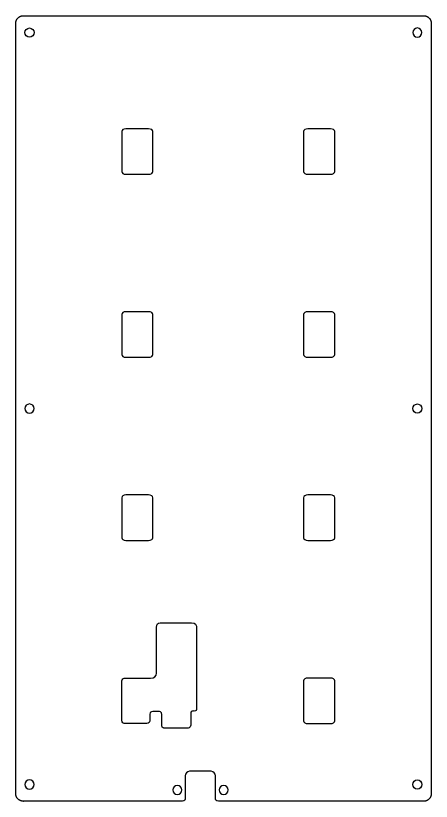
# Model space of a CAD drawing. Extents: x 6 to 603, y -295 to -9.
# Drawn here: x 311.4 to 448.6, y -282.5 to -23.4 of the extents above; entities that cross this region are included whole.
import ezdxf

# ---------------------------------------------------------------- set-up
doc = ezdxf.new("R2010")
doc.units = 0
doc.layers.add('BOTTOM_V3', color=7, linetype='CONTINUOUS')

# ---------------------------------------------------------------- blocks, each defined once
blk = doc.blocks.new('BLOCK_4')
at = {"layer": 'BOTTOM_V3'}
for points in [[(366.32, -278.7), (366.32, -279.53), (365.65, -280.2), (364.82, -280.2), (363.99, -280.2), (363.32, -279.53), (363.32, -278.7), (363.32, -277.87), (363.99, -277.2), (364.82, -277.2), (365.65, -277.2), (366.32, -277.87), (366.32, -278.7)], [(381.6, -278.7), (381.6, -279.53), (380.89, -280.2), (380.06, -280.2), (379.23, -280.2), (378.56, -279.53), (378.56, -278.7), (378.56, -277.87), (379.27, -277.2), (380.1, -277.2), (380.82, -277.2), (381.6, -277.87), (381.6, -278.7)]]:
    blk.add_open_spline(points, degree=3, knots=[0, 0, 0, 0, 1, 1, 1, 2, 2, 2, 3, 3, 3, 4, 4, 4, 4], dxfattribs=at)
blk = doc.blocks.new('BLOCK_5')
at = {"layer": 'BOTTOM_V3'}
for points in [[(316, -27.42), (315.18, -27.42), (314.5, -28.1), (314.5, -28.92), (314.5, -29.75), (315.18, -30.42), (316, -30.42), (316.83, -30.42), (317.5, -29.75), (317.5, -28.92), (317.5, -28.1), (316.83, -27.42), (316, -27.42)], [(444, -27.42), (444.83, -27.42), (445.5, -28.1), (445.5, -28.92), (445.5, -29.75), (444.83, -30.42), (444, -30.42), (443.18, -30.42), (442.5, -29.75), (442.5, -28.92), (442.5, -28.1), (443.18, -27.42), (444, -27.42)], [(314.5, -152.92), (314.5, -152.1), (315.18, -151.42), (316, -151.42), (316.83, -151.42), (317.5, -152.1), (317.5, -152.92), (317.5, -153.75), (316.83, -154.42), (316, -154.42), (315.18, -154.42), (314.5, -153.75), (314.5, -152.92)], [(444, -154.42), (444.83, -154.42), (445.5, -153.75), (445.5, -152.92), (445.5, -152.1), (444.83, -151.42), (444, -151.42), (443.18, -151.42), (442.5, -152.1), (442.5, -152.92), (442.5, -153.75), (443.18, -154.42), (444, -154.42)], [(316, -278.42), (315.18, -278.42), (314.5, -277.75), (314.5, -276.92), (314.5, -276.1), (315.18, -275.42), (316, -275.42), (316.83, -275.42), (317.5, -276.1), (317.5, -276.92), (317.5, -277.75), (316.83, -278.42), (316, -278.42)], [(444, -278.42), (444.83, -278.42), (445.5, -277.75), (445.5, -276.92), (445.5, -276.1), (444.83, -275.42), (444, -275.42), (443.18, -275.42), (442.5, -276.1), (442.5, -276.92), (442.5, -277.75), (443.18, -278.42), (444, -278.42)]]:
    blk.add_open_spline(points, degree=3, knots=[0, 0, 0, 0, 1, 1, 1, 2, 2, 2, 3, 3, 3, 4, 4, 4, 4], dxfattribs=at)
blk = doc.blocks.new('BLOCK_3')
at = {"layer": 'BOTTOM_V3'}
for name in ['BLOCK_5', 'BLOCK_4']:
    blk.add_blockref(name, (0, 0), dxfattribs=at)
blk = doc.blocks.new('BLOCK_7')
at = {"layer": 'BOTTOM_V3'}
for points in [[(355.32, -60.67), (356.11, -60.67), (356.74, -61.08), (356.74, -61.58), (356.74, -61.58), (356.74, -74.77), (356.74, -74.77), (356.74, -75.27), (356.11, -75.68), (355.32, -75.68), (355.32, -75.68), (347.84, -75.68), (347.84, -75.68), (347.06, -75.68), (346.42, -75.27), (346.42, -74.77), (346.42, -74.77), (346.42, -61.58), (346.42, -61.58), (346.42, -61.08), (347.06, -60.67), (347.84, -60.67), (347.84, -60.67), (355.32, -60.67), (355.32, -60.67)], [(415.38, -60.67), (416.17, -60.67), (416.8, -61.08), (416.8, -61.58), (416.8, -61.58), (416.8, -74.77), (416.8, -74.77), (416.8, -75.27), (416.17, -75.68), (415.38, -75.68), (415.38, -75.68), (407.9, -75.68), (407.9, -75.68), (407.12, -75.68), (406.48, -75.27), (406.48, -74.77), (406.48, -74.77), (406.48, -61.58), (406.48, -61.58), (406.48, -61.08), (407.12, -60.67), (407.9, -60.67), (407.9, -60.67), (415.38, -60.67), (415.38, -60.67)], [(355.32, -120.99), (356.11, -120.99), (356.74, -121.4), (356.74, -121.9), (356.74, -121.9), (356.74, -135.1), (356.74, -135.1), (356.74, -135.6), (356.11, -136.01), (355.32, -136.01), (355.32, -136.01), (347.84, -136.01), (347.84, -136.01), (347.06, -136.01), (346.42, -135.6), (346.42, -135.1), (346.42, -135.1), (346.42, -121.9), (346.42, -121.9), (346.42, -121.4), (347.06, -120.99), (347.84, -120.99), (347.84, -120.99), (355.32, -120.99), (355.32, -120.99)], [(415.38, -120.99), (416.17, -120.99), (416.8, -121.4), (416.8, -121.9), (416.8, -121.9), (416.8, -135.1), (416.8, -135.1), (416.8, -135.6), (416.17, -136.01), (415.38, -136.01), (415.38, -136.01), (407.9, -136.01), (407.9, -136.01), (407.12, -136.01), (406.48, -135.6), (406.48, -135.1), (406.48, -135.1), (406.48, -121.9), (406.48, -121.9), (406.48, -121.4), (407.12, -120.99), (407.9, -120.99), (407.9, -120.99), (415.38, -120.99), (415.38, -120.99)], [(355.32, -181.41), (356.11, -181.41), (356.74, -181.81), (356.74, -182.32), (356.74, -182.32), (356.74, -195.51), (356.74, -195.51), (356.74, -196.01), (356.11, -196.42), (355.32, -196.42), (355.32, -196.42), (347.84, -196.42), (347.84, -196.42), (347.06, -196.42), (346.42, -196.01), (346.42, -195.51), (346.42, -195.51), (346.42, -182.32), (346.42, -182.32), (346.42, -181.81), (347.06, -181.41), (347.84, -181.41), (347.84, -181.41), (355.32, -181.41), (355.32, -181.41)], [(415.38, -181.41), (416.17, -181.41), (416.8, -181.81), (416.8, -182.32), (416.8, -182.32), (416.8, -195.51), (416.8, -195.51), (416.8, -196.01), (416.17, -196.42), (415.38, -196.42), (415.38, -196.42), (407.9, -196.42), (407.9, -196.42), (407.12, -196.42), (406.48, -196.01), (406.48, -195.51), (406.48, -195.51), (406.48, -182.32), (406.48, -182.32), (406.48, -181.81), (407.12, -181.41), (407.9, -181.41), (407.9, -181.41), (415.38, -181.41), (415.38, -181.41)], [(415.38, -241.82), (416.17, -241.82), (416.8, -242.23), (416.8, -242.73), (416.8, -242.73), (416.8, -255.92), (416.8, -255.92), (416.8, -256.43), (416.17, -256.83), (415.38, -256.83), (415.38, -256.83), (407.9, -256.83), (407.9, -256.83), (407.12, -256.83), (406.48, -256.43), (406.48, -255.92), (406.48, -255.92), (406.48, -242.73), (406.48, -242.73), (406.48, -242.23), (407.12, -241.82), (407.9, -241.82), (407.9, -241.82), (415.38, -241.82), (415.38, -241.82)]]:
    blk.add_open_spline(points, degree=3, knots=[0, 0, 0, 0, 1, 1, 1, 2, 2, 2, 3, 3, 3, 4, 4, 4, 5, 5, 5, 6, 6, 6, 7, 7, 7, 8, 8, 8, 8], dxfattribs=at)
blk = doc.blocks.new('BLOCK_6')
at = {"layer": 'BOTTOM_V3'}
blk.add_blockref('BLOCK_7', (0, 0), dxfattribs=at)
blk = doc.blocks.new('BLOCK_8')
at = {"layer": 'BOTTOM_V3'}
blk.add_open_spline([(357.91, -225.12), (357.91, -227.76), (357.91, -234.6), (357.91, -240.22), (357.91, -241.18), (357.25, -241.82), (355.96, -241.82), (355.89, -241.82), (347.84, -241.82), (347.84, -241.82), (347.06, -241.82), (346.42, -242.23), (346.42, -242.73), (346.42, -242.73), (346.42, -255.92), (346.42, -255.92), (346.42, -256.43), (347.06, -256.83), (347.84, -256.83), (347.84, -256.83), (354.61, -256.83), (354.61, -256.83), (354.61, -256.83), (355.68, -256.83), (355.68, -256.04), (355.68, -255.04), (355.68, -254.41), (355.68, -253.82), (355.68, -252.76), (356.96, -252.83), (356.96, -252.83), (356.96, -252.83), (358.8, -252.83), (358.8, -252.83), (358.8, -252.83), (359.71, -252.92), (359.71, -253.8), (359.71, -254.39), (359.71, -256.49), (359.71, -257.49), (359.71, -258.33), (360.48, -258.33), (360.48, -258.33), (360.48, -258.33), (368.21, -258.33), (368.21, -258.33), (368.21, -258.33), (369.24, -258.33), (369.24, -257.34), (369.24, -256.33), (369.24, -254.27), (369.24, -253.34), (369.24, -253.33), (369.24, -253.31), (369.24, -253.3), (369.25, -252.66), (370.07, -252.67), (370.26, -252.67), (370.42, -252.67), (371.17, -252.76), (371.17, -252.22), (371.17, -252.2), (371.17, -251.72), (371.17, -251.71), (371.17, -245.2), (371.17, -231.12), (371.17, -225.62), (371.17, -224.12), (370.82, -223.65), (369.52, -223.65), (366.24, -223.65), (359.82, -223.65), (359.14, -223.65), (358.26, -223.65), (357.91, -223.82), (357.91, -225.12)], degree=3, knots=[0, 0, 0, 0, 1, 1, 1, 2, 2, 2, 3, 3, 3, 4, 4, 4, 5, 5, 5, 6, 6, 6, 7, 7, 7, 8, 8, 8, 9, 9, 9, 10, 10, 10, 11, 11, 11, 12, 12, 12, 13, 13, 13, 14, 14, 14, 15, 15, 15, 16, 16, 16, 17, 17, 17, 18, 18, 18, 19, 19, 19, 20, 20, 20, 21, 21, 21, 22, 22, 22, 23, 23, 23, 24, 24, 24, 25, 25, 25, 25], dxfattribs=at)
blk = doc.blocks.new('BLOCK_2')
at = {"layer": 'BOTTOM_V3'}
blk.add_open_spline([(363.59, -282.45), (364.99, -282.45), (366.03, -282.45), (366.22, -282.45), (366.35, -282.45), (366.43, -282.45), (366.45, -282.45), (367.38, -282.45), (367.39, -281.65), (367.39, -281.65), (367.4, -280.85), (367.39, -274.11), (367.39, -274.11), (367.39, -273.26), (368.02, -272.57), (368.8, -272.57), (368.8, -272.57), (376, -272.57), (376, -272.57), (376.77, -272.57), (377.41, -273.26), (377.41, -274.11), (377.41, -274.11), (377.41, -280.79), (377.41, -281.63), (377.41, -281.63), (377.41, -282.45), (378.4, -282.45), (378.43, -282.45), (378.52, -282.45), (378.52, -282.45), (378.52, -282.45), (378.88, -282.45), (378.88, -282.45), (378.88, -282.45), (378.88, -282.45), (378.88, -282.45), (378.88, -282.45), (405.74, -282.45), (405.74, -282.45), (405.74, -282.45), (446.01, -282.45), (446.01, -282.45), (446.01, -282.45), (446.07, -282.45), (446.07, -282.45), (446.07, -282.45), (446.15, -282.45), (446.15, -282.45), (446.15, -282.45), (446.24, -282.44), (446.24, -282.44), (446.24, -282.44), (446.32, -282.43), (446.32, -282.43), (446.32, -282.43), (446.41, -282.42), (446.41, -282.42), (446.41, -282.42), (446.49, -282.41), (446.49, -282.41), (446.49, -282.41), (446.57, -282.4), (446.57, -282.4), (446.57, -282.4), (446.66, -282.38), (446.66, -282.38), (446.66, -282.38), (446.74, -282.36), (446.74, -282.36), (446.74, -282.36), (446.82, -282.33), (446.82, -282.33), (446.82, -282.33), (446.9, -282.31), (446.9, -282.31), (446.9, -282.31), (446.98, -282.28), (446.98, -282.28), (446.98, -282.28), (447.06, -282.25), (447.06, -282.25), (447.06, -282.25), (447.14, -282.21), (447.14, -282.21), (447.14, -282.21), (447.21, -282.18), (447.21, -282.18), (447.21, -282.18), (447.29, -282.14), (447.29, -282.14), (447.29, -282.14), (447.36, -282.09), (447.36, -282.09), (447.36, -282.09), (447.43, -282.05), (447.43, -282.05), (447.43, -282.05), (447.5, -282), (447.5, -282), (447.5, -282), (447.57, -281.95), (447.57, -281.95), (447.57, -281.95), (447.64, -281.9), (447.64, -281.9), (447.64, -281.9), (447.71, -281.85), (447.71, -281.85), (447.71, -281.85), (447.77, -281.79), (447.77, -281.79), (447.77, -281.79), (447.83, -281.74), (447.83, -281.74), (447.83, -281.74), (447.89, -281.68), (447.89, -281.68), (447.89, -281.68), (447.95, -281.62), (447.95, -281.62), (447.95, -281.62), (448, -281.55), (448, -281.55), (448, -281.55), (448.06, -281.49), (448.06, -281.49), (448.06, -281.49), (448.11, -281.42), (448.11, -281.42), (448.11, -281.42), (448.16, -281.35), (448.16, -281.35), (448.16, -281.35), (448.21, -281.28), (448.21, -281.28), (448.21, -281.28), (448.25, -281.21), (448.25, -281.21), (448.25, -281.21), (448.29, -281.13), (448.29, -281.13), (448.29, -281.13), (448.33, -281.06), (448.33, -281.06), (448.33, -281.06), (448.37, -280.98), (448.37, -280.98), (448.37, -280.98), (448.4, -280.91), (448.4, -280.91), (448.4, -280.91), (448.44, -280.83), (448.44, -280.83), (448.44, -280.83), (448.47, -280.75), (448.47, -280.75), (448.47, -280.75), (448.49, -280.67), (448.49, -280.67), (448.49, -280.67), (448.52, -280.59), (448.52, -280.59), (448.52, -280.59), (448.54, -280.5), (448.54, -280.5), (448.54, -280.5), (448.56, -280.42), (448.56, -280.42), (448.56, -280.42), (448.57, -280.34), (448.57, -280.34), (448.57, -280.34), (448.59, -280.26), (448.59, -280.26), (448.59, -280.26), (448.59, -280.17), (448.59, -280.17), (448.59, -280.17), (448.6, -280.09), (448.6, -280.09), (448.6, -280.09), (448.61, -280), (448.61, -280), (448.61, -280), (448.61, -279.92), (448.61, -279.92), (448.61, -279.92), (448.61, -279.91), (448.61, -279.91), (448.61, -279.91), (448.61, -25.91), (448.61, -25.91), (448.61, -25.91), (448.61, -25.82), (448.61, -25.82), (448.61, -25.82), (448.6, -25.74), (448.6, -25.74), (448.6, -25.74), (448.6, -25.65), (448.6, -25.65), (448.6, -25.65), (448.59, -25.57), (448.59, -25.57), (448.59, -25.57), (448.57, -25.49), (448.57, -25.49), (448.57, -25.49), (448.56, -25.4), (448.56, -25.4), (448.56, -25.4), (448.54, -25.32), (448.54, -25.32), (448.54, -25.32), (448.52, -25.24), (448.52, -25.24), (448.52, -25.24), (448.5, -25.16), (448.5, -25.16), (448.5, -25.16), (448.47, -25.08), (448.47, -25.08), (448.47, -25.08), (448.44, -25), (448.44, -25), (448.44, -25), (448.41, -24.92), (448.41, -24.92), (448.41, -24.92), (448.37, -24.84), (448.37, -24.84), (448.37, -24.84), (448.34, -24.76), (448.34, -24.76), (448.34, -24.76), (448.3, -24.69), (448.3, -24.69), (448.3, -24.69), (448.26, -24.62), (448.26, -24.62), (448.26, -24.62), (448.21, -24.54), (448.21, -24.54), (448.21, -24.54), (448.17, -24.47), (448.17, -24.47), (448.17, -24.47), (448.12, -24.4), (448.12, -24.4), (448.12, -24.4), (448.07, -24.34), (448.07, -24.34), (448.07, -24.34), (448.01, -24.27), (448.01, -24.27), (448.01, -24.27), (447.96, -24.21), (447.96, -24.21), (447.96, -24.21), (447.9, -24.15), (447.9, -24.15), (447.9, -24.15), (447.84, -24.09), (447.84, -24.09), (447.84, -24.09), (447.78, -24.03), (447.78, -24.03), (447.78, -24.03), (447.71, -23.97), (447.71, -23.97), (447.71, -23.97), (447.65, -23.92), (447.65, -23.92), (447.65, -23.92), (447.58, -23.87), (447.58, -23.87), (447.58, -23.87), (447.51, -23.82), (447.51, -23.82), (447.51, -23.82), (447.44, -23.77), (447.44, -23.77), (447.44, -23.77), (447.37, -23.73), (447.37, -23.73), (447.37, -23.73), (447.3, -23.68), (447.3, -23.68), (447.3, -23.68), (447.22, -23.64), (447.22, -23.64), (447.22, -23.64), (447.14, -23.61), (447.14, -23.61), (447.14, -23.61), (447.07, -23.57), (447.07, -23.57), (447.07, -23.57), (446.99, -23.54), (446.99, -23.54), (446.99, -23.54), (446.91, -23.51), (446.91, -23.51), (446.91, -23.51), (446.83, -23.48), (446.83, -23.48), (446.83, -23.48), (446.75, -23.46), (446.75, -23.46), (446.75, -23.46), (446.67, -23.44), (446.67, -23.44), (446.67, -23.44), (446.58, -23.42), (446.58, -23.42), (446.58, -23.42), (446.5, -23.4), (446.5, -23.4), (446.5, -23.4), (446.42, -23.39), (446.42, -23.39), (446.42, -23.39), (446.33, -23.38), (446.33, -23.38), (446.33, -23.38), (446.25, -23.37), (446.25, -23.37), (446.25, -23.37), (446.16, -23.37), (446.16, -23.37), (446.16, -23.37), (446.08, -23.37), (446.08, -23.37), (446.08, -23.37), (446.07, -23.37), (446.07, -23.37), (446.07, -23.37), (313.99, -23.37), (313.99, -23.37), (313.99, -23.37), (313.9, -23.37), (313.9, -23.37), (313.9, -23.37), (313.82, -23.37), (313.82, -23.37), (313.82, -23.37), (313.74, -23.38), (313.74, -23.38), (313.74, -23.38), (313.65, -23.39), (313.65, -23.39), (313.65, -23.39), (313.57, -23.4), (313.57, -23.4), (313.57, -23.4), (313.48, -23.42), (313.48, -23.42), (313.48, -23.42), (313.4, -23.44), (313.4, -23.44), (313.4, -23.44), (313.32, -23.46), (313.32, -23.46), (313.32, -23.46), (313.24, -23.48), (313.24, -23.48), (313.24, -23.48), (313.16, -23.51), (313.16, -23.51), (313.16, -23.51), (313.08, -23.54), (313.08, -23.54), (313.08, -23.54), (313, -23.57), (313, -23.57), (313, -23.57), (312.92, -23.6), (312.92, -23.6), (312.92, -23.6), (312.85, -23.64), (312.85, -23.64), (312.85, -23.64), (312.77, -23.68), (312.77, -23.68), (312.77, -23.68), (312.7, -23.72), (312.7, -23.72), (312.7, -23.72), (312.63, -23.76), (312.63, -23.76), (312.63, -23.76), (312.55, -23.81), (312.55, -23.81), (312.55, -23.81), (312.49, -23.86), (312.49, -23.86), (312.49, -23.86), (312.42, -23.91), (312.42, -23.91), (312.42, -23.91), (312.35, -23.96), (312.35, -23.96), (312.35, -23.96), (312.29, -24.02), (312.29, -24.02), (312.29, -24.02), (312.23, -24.08), (312.23, -24.08), (312.23, -24.08), (312.17, -24.14), (312.17, -24.14), (312.17, -24.14), (312.11, -24.2), (312.11, -24.2), (312.11, -24.2), (312.05, -24.26), (312.05, -24.26), (312.05, -24.26), (312, -24.33), (312, -24.33), (312, -24.33), (311.95, -24.4), (311.95, -24.4), (311.95, -24.4), (311.9, -24.46), (311.9, -24.46), (311.9, -24.46), (311.85, -24.53), (311.85, -24.53), (311.85, -24.53), (311.81, -24.61), (311.81, -24.61), (311.81, -24.61), (311.77, -24.68), (311.77, -24.68), (311.77, -24.68), (311.73, -24.76), (311.73, -24.76), (311.73, -24.76), (311.69, -24.83), (311.69, -24.83), (311.69, -24.83), (311.65, -24.91), (311.65, -24.91), (311.65, -24.91), (311.62, -24.99), (311.62, -24.99), (311.62, -24.99), (311.59, -25.07), (311.59, -25.07), (311.59, -25.07), (311.57, -25.15), (311.57, -25.15), (311.57, -25.15), (311.54, -25.23), (311.54, -25.23), (311.54, -25.23), (311.52, -25.31), (311.52, -25.31), (311.52, -25.31), (311.5, -25.39), (311.5, -25.39), (311.5, -25.39), (311.49, -25.48), (311.49, -25.48), (311.49, -25.48), (311.47, -25.56), (311.47, -25.56), (311.47, -25.56), (311.46, -25.64), (311.46, -25.64), (311.46, -25.64), (311.46, -25.73), (311.46, -25.73), (311.46, -25.73), (311.45, -25.81), (311.45, -25.81), (311.45, -25.81), (311.45, -25.9), (311.45, -25.9), (311.45, -25.9), (311.45, -25.91), (311.45, -25.91), (311.45, -25.91), (311.45, -217.04), (311.45, -250.15), (311.45, -250.15), (311.45, -250.17), (311.45, -250.17), (311.45, -253.87), (311.45, -279.91), (311.45, -279.91), (311.45, -279.91), (311.45, -279.99), (311.45, -279.99), (311.45, -279.99), (311.45, -280.08), (311.45, -280.08), (311.45, -280.08), (311.46, -280.16), (311.46, -280.16), (311.46, -280.16), (311.47, -280.24), (311.47, -280.24), (311.47, -280.24), (311.48, -280.33), (311.48, -280.33), (311.48, -280.33), (311.5, -280.41), (311.5, -280.41), (311.5, -280.41), (311.52, -280.49), (311.52, -280.49), (311.52, -280.49), (311.54, -280.58), (311.54, -280.58), (311.54, -280.58), (311.56, -280.66), (311.56, -280.66), (311.56, -280.66), (311.59, -280.74), (311.59, -280.74), (311.59, -280.74), (311.62, -280.82), (311.62, -280.82), (311.62, -280.82), (311.65, -280.9), (311.65, -280.9), (311.65, -280.9), (311.68, -280.97), (311.68, -280.97), (311.68, -280.97), (311.72, -281.05), (311.72, -281.05), (311.72, -281.05), (311.76, -281.13), (311.76, -281.13), (311.76, -281.13), (311.8, -281.2), (311.8, -281.2), (311.8, -281.2), (311.85, -281.27), (311.85, -281.27), (311.85, -281.27), (311.89, -281.34), (311.89, -281.34), (311.89, -281.34), (311.94, -281.41), (311.94, -281.41), (311.94, -281.41), (311.99, -281.48), (311.99, -281.48), (311.99, -281.48), (312.05, -281.54), (312.05, -281.54), (312.05, -281.54), (312.1, -281.61), (312.1, -281.61), (312.1, -281.61), (312.16, -281.67), (312.16, -281.67), (312.16, -281.67), (312.22, -281.73), (312.22, -281.73), (312.22, -281.73), (312.28, -281.79), (312.28, -281.79), (312.28, -281.79), (312.34, -281.84), (312.34, -281.84), (312.34, -281.84), (312.41, -281.9), (312.41, -281.9), (312.41, -281.9), (312.48, -281.95), (312.48, -281.95), (312.48, -281.95), (312.55, -282), (312.55, -282), (312.55, -282), (312.62, -282.04), (312.62, -282.04), (312.62, -282.04), (312.69, -282.09), (312.69, -282.09), (312.69, -282.09), (312.76, -282.13), (312.76, -282.13), (312.76, -282.13), (312.84, -282.17), (312.84, -282.17), (312.84, -282.17), (312.91, -282.21), (312.91, -282.21), (312.91, -282.21), (312.99, -282.24), (312.99, -282.24), (312.99, -282.24), (313.07, -282.27), (313.07, -282.27), (313.07, -282.27), (313.15, -282.3), (313.15, -282.3), (313.15, -282.3), (313.23, -282.33), (313.23, -282.33), (313.23, -282.33), (313.31, -282.35), (313.31, -282.35), (313.31, -282.35), (313.39, -282.38), (313.39, -282.38), (313.39, -282.38), (313.47, -282.39), (313.47, -282.39), (313.47, -282.39), (313.56, -282.41), (313.56, -282.41), (313.56, -282.41), (313.64, -282.42), (313.64, -282.42), (313.64, -282.42), (313.73, -282.43), (313.73, -282.43), (313.73, -282.43), (313.81, -282.44), (313.81, -282.44), (313.81, -282.44), (313.89, -282.45), (313.89, -282.45), (313.89, -282.45), (313.98, -282.45), (313.98, -282.45), (313.98, -282.45), (313.99, -282.45), (313.99, -282.45), (313.99, -282.45), (313.93, -282.45), (313.93, -282.45), (313.93, -282.45), (313.98, -282.45), (313.98, -282.45), (315.04, -282.45), (351.49, -282.45), (363.59, -282.45)], degree=3, knots=[0, 0, 0, 0, 1, 1, 1, 2, 2, 2, 3, 3, 3, 4, 4, 4, 5, 5, 5, 6, 6, 6, 7, 7, 7, 8, 8, 8, 9, 9, 9, 10, 10, 10, 11, 11, 11, 12, 12, 12, 13, 13, 13, 14, 14, 14, 15, 15, 15, 16, 16, 16, 17, 17, 17, 18, 18, 18, 19, 19, 19, 20, 20, 20, 21, 21, 21, 22, 22, 22, 23, 23, 23, 24, 24, 24, 25, 25, 25, 26, 26, 26, 27, 27, 27, 28, 28, 28, 29, 29, 29, 30, 30, 30, 31, 31, 31, 32, 32, 32, 33, 33, 33, 34, 34, 34, 35, 35, 35, 36, 36, 36, 37, 37, 37, 38, 38, 38, 39, 39, 39, 40, 40, 40, 41, 41, 41, 42, 42, 42, 43, 43, 43, 44, 44, 44, 45, 45, 45, 46, 46, 46, 47, 47, 47, 48, 48, 48, 49, 49, 49, 50, 50, 50, 51, 51, 51, 52, 52, 52, 53, 53, 53, 54, 54, 54, 55, 55, 55, 56, 56, 56, 57, 57, 57, 58, 58, 58, 59, 59, 59, 60, 60, 60, 61, 61, 61, 62, 62, 62, 63, 63, 63, 64, 64, 64, 65, 65, 65, 66, 66, 66, 67, 67, 67, 68, 68, 68, 69, 69, 69, 70, 70, 70, 71, 71, 71, 72, 72, 72, 73, 73, 73, 74, 74, 74, 75, 75, 75, 76, 76, 76, 77, 77, 77, 78, 78, 78, 79, 79, 79, 80, 80, 80, 81, 81, 81, 82, 82, 82, 83, 83, 83, 84, 84, 84, 85, 85, 85, 86, 86, 86, 87, 87, 87, 88, 88, 88, 89, 89, 89, 90, 90, 90, 91, 91, 91, 92, 92, 92, 93, 93, 93, 94, 94, 94, 95, 95, 95, 96, 96, 96, 97, 97, 97, 98, 98, 98, 99, 99, 99, 100, 100, 100, 101, 101, 101, 102, 102, 102, 103, 103, 103, 104, 104, 104, 105, 105, 105, 106, 106, 106, 107, 107, 107, 108, 108, 108, 109, 109, 109, 110, 110, 110, 111, 111, 111, 112, 112, 112, 113, 113, 113, 114, 114, 114, 115, 115, 115, 116, 116, 116, 117, 117, 117, 118, 118, 118, 119, 119, 119, 120, 120, 120, 121, 121, 121, 122, 122, 122, 123, 123, 123, 124, 124, 124, 125, 125, 125, 126, 126, 126, 127, 127, 127, 128, 128, 128, 129, 129, 129, 130, 130, 130, 131, 131, 131, 132, 132, 132, 133, 133, 133, 134, 134, 134, 135, 135, 135, 136, 136, 136, 137, 137, 137, 138, 138, 138, 139, 139, 139, 140, 140, 140, 141, 141, 141, 142, 142, 142, 143, 143, 143, 144, 144, 144, 145, 145, 145, 146, 146, 146, 147, 147, 147, 148, 148, 148, 149, 149, 149, 150, 150, 150, 151, 151, 151, 152, 152, 152, 153, 153, 153, 154, 154, 154, 155, 155, 155, 156, 156, 156, 157, 157, 157, 158, 158, 158, 159, 159, 159, 160, 160, 160, 161, 161, 161, 162, 162, 162, 163, 163, 163, 164, 164, 164, 165, 165, 165, 166, 166, 166, 167, 167, 167, 168, 168, 168, 169, 169, 169, 170, 170, 170, 171, 171, 171, 172, 172, 172, 173, 173, 173, 174, 174, 174, 175, 175, 175, 176, 176, 176, 177, 177, 177, 178, 178, 178, 179, 179, 179, 180, 180, 180, 181, 181, 181, 182, 182, 182, 183, 183, 183, 184, 184, 184, 185, 185, 185, 186, 186, 186, 187, 187, 187, 188, 188, 188, 189, 189, 189, 190, 190, 190, 191, 191, 191, 192, 192, 192, 193, 193, 193, 194, 194, 194, 195, 195, 195, 196, 196, 196, 197, 197, 197, 198, 198, 198, 199, 199, 199, 200, 200, 200, 201, 201, 201, 202, 202, 202, 203, 203, 203, 204, 204, 204, 205, 205, 205, 206, 206, 206, 207, 207, 207, 208, 208, 208, 209, 209, 209, 210, 210, 210, 211, 211, 211, 212, 212, 212, 213, 213, 213, 214, 214, 214, 215, 215, 215, 215], dxfattribs=at)
for name in ['BLOCK_3', 'BLOCK_6', 'BLOCK_8']:
    blk.add_blockref(name, (0, 0), dxfattribs=at)

msp = doc.modelspace()

# ---------------------------------------------------------------- block references
at = {"layer": 'BOTTOM_V3'}
msp.add_blockref('BLOCK_2', (0, 0), dxfattribs=at)

doc.saveas('drawing.dxf')
